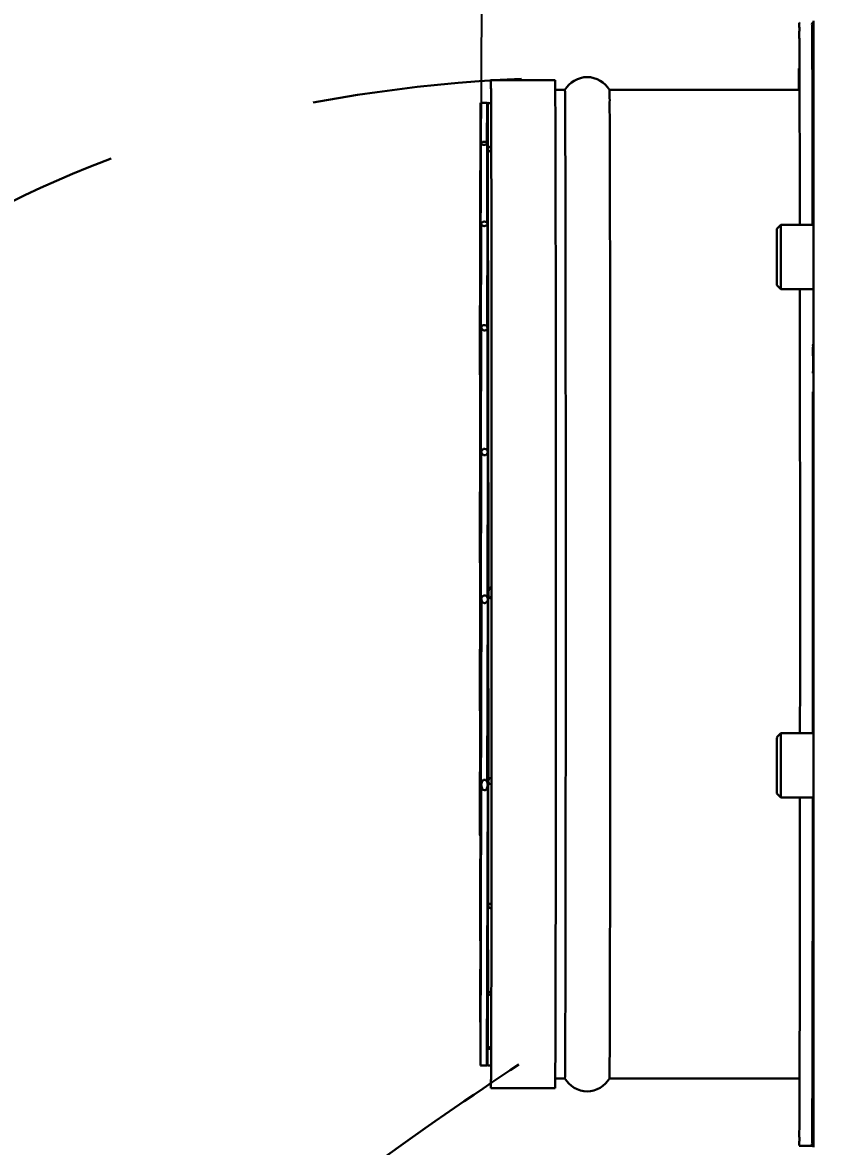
# Model space of a CAD drawing. Header units: millimetres. Extents: x 13935 to 21534, y -198 to 9202.
# Drawn here: x 18019.4 to 18145.1, y 3018.1 to 3193.2 of the extents above; entities that cross this region are included whole.
import ezdxf

# ---------------------------------------------------------------- set-up
doc = ezdxf.new("R2010")
doc.units = ezdxf.units.MM
doc.header["$LTSCALE"] = 326.7
doc.header["$PDMODE"] = 3
doc.header["$PDSIZE"] = 8
doc.linetypes.add('DASHED', pattern=[0.2, 0.1, -0.1])
doc.layers.get('0').update_dxf_attribs({"linetype": 'CONTINUOUS'})
doc.layers.get('Defpoints').update_dxf_attribs({"linetype": 'CONTINUOUS'})
doc.styles.get("Standard").update_dxf_attribs({"font": 'calibri.ttf'})
doc.dimstyles.new('DIMSTYLE_1', dxfattribs={"dimtxt": 40, "dimasz": 35, "dimexe": 0.08, "dimexo": 1, "dimgap": 1, "dimtad": 1, "dimdsep": 46, "dimtxsty": 'Standard', "dimblk": '_FILLED', "dimblk1": '_FILLED', "dimblk2": '_FILLED', "dimcen": 0.09, "dimazin": 2, "dimtp": 0.01, "dimtm": 0.01, "dimtfac": 1, "dimtofl": 0, "dimtmove": 0, "dimatfit": 3, "dimldrblk": '_FILLED', "dimfxl": 1, "dimtolj": 1, "dimarcsym": 0})
doc.dimstyles.new('DIMSTYLE_2', dxfattribs={"dimtxt": 40, "dimasz": 35, "dimexe": 0.08, "dimexo": 1, "dimgap": 1, "dimtad": 1, "dimdec": 0, "dimdsep": 46, "dimtxsty": 'Standard', "dimblk": '_FILLED', "dimblk1": '_FILLED', "dimblk2": '_FILLED', "dimcen": 0.09, "dimazin": 2, "dimtp": 0.01, "dimtm": 0.01, "dimtfac": 1, "dimtdec": 0, "dimtofl": 0, "dimtmove": 0, "dimatfit": 3, "dimldrblk": '_FILLED', "dimfxl": 1, "dimtolj": 1, "dimarcsym": 0})

# ---------------------------------------------------------------- blocks, each defined once
blk = doc.blocks.new('_FILLED')
at = {"color": 0, "linetype": 'ByBlock'}
blk.add_solid([(0, 0), (-1, 0.2143), (-1, -0.2143)], dxfattribs=at)
blk = doc.blocks.new('*D130')
at = {"color": 0, "linetype": 'Continuous', "lineweight": -2}
for p, q in [((18535.44, 3651.48), (18535.44, 3432.52)), ((17987.38, 2968.17), (17987.38, 3432.68)), ((18022.38, 3432.6), (18500.44, 3432.6))]:
    blk.add_line(p, q, dxfattribs=at)
at = {"layer": 'Defpoints', "color": 0}
for p in [(18535.44, 3652.48), (18535.44, 3432.6), (17987.38, 2967.17)]:
    blk.add_point(p, dxfattribs=at)
at = {"color": 0, "linetype": 'ByBlock', "lineweight": -2, "xscale": 35, "yscale": 35, "zscale": 35, "rotation": 180}
blk.add_blockref('_FILLED', (17987.38, 3432.6), dxfattribs=at)
at = {"color": 0, "linetype": 'ByBlock', "lineweight": -2, "xscale": 35, "yscale": 35, "zscale": 35}
blk.add_blockref('_FILLED', (18535.44, 3432.6), dxfattribs=at)
at = {"color": 0, "lineweight": 30, "insert": (18261.41, 3486.93), "char_height": 40, "attachment_point": 2, "line_spacing_factor": 0.9}
blk.add_mtext('\\A1;BVNO-{\\A1;548}', dxfattribs=at)
blk = doc.blocks.new('*D133')
at = {"color": 0, "linetype": 'Continuous', "lineweight": -2}
for p, q in [((18090.83, 3171.8), (18091.26, 3340.07)), ((18126.26, 3339.9), (18501.69, 3338.94)), ((18535.72, 2955.2), (18536.69, 3338.94))]:
    blk.add_line(p, q, dxfattribs=at)
at = {"layer": 'Defpoints', "color": 0}
for p in [(18536.69, 3338.86), (18090.83, 3170.8), (18535.72, 2954.2)]:
    blk.add_point(p, dxfattribs=at)
at = {"color": 0, "linetype": 'ByBlock', "lineweight": -2, "xscale": 35, "yscale": 35, "zscale": 35}
for p, rotation in [((18091.26, 3339.99), 179.8543984352), ((18536.69, 3338.86), 359.8543984351999)]:
    blk.add_blockref('_FILLED', p, dxfattribs=dict(at, rotation=rotation))
at = {"color": 0, "lineweight": 30, "insert": (18278.63, 3393.84), "char_height": 40, "attachment_point": 2, "rotation": 359.8544, "line_spacing_factor": 0.9}
blk.add_mtext('\\A1;\\A1;445', dxfattribs=at)

msp = doc.modelspace()

# ---------------------------------------------------------------- linework, layer by layer
at = {"color": 0, "linetype": 'Continuous', "lineweight": 30}
for p, q in [((18102.32574, 3184.16113), (18092.32576, 3184.16112)), ((18092.36124, 3180.86281), (18092.35703, 3181.61112)), ((18103.86164, 3182.66113), (18102.32574, 3182.66113)), ((18140.3257, 3182.66114), (18110.78984, 3182.66113)), ((18140.28464, 3182.63844), (18140.28484, 3182.83114)), ((18142.3958, 3181.01076), (18142.39369, 3181.78646)), ((18142.55453, 3180.82546), (18142.5539, 3181.58768)), ((18090.61959, 3138.59912), (18090.72647, 3180.65976)), ((18091.71071, 3174.45359), (18091.72648, 3180.65973)), ((18091.83041, 3180.60315), (18091.8374, 3173.44664)), ((18092.36153, 3180.577), (18092.36115, 3180.66415)), ((18092.36142, 3180.82933), (18092.36124, 3180.86281)), ((18092.36163, 3180.78901), (18092.36142, 3180.82933)), ((18142.3957, 3180.66133), (18142.39553, 3180.72455)), ((18142.39597, 3180.9473), (18142.3958, 3181.01076)), ((18092.37851, 3176.66916), (18092.37322, 3178.15494)), ((18092.38633, 3174.10829), (18092.38493, 3174.60112)), ((18090.60772, 3109.21705), (18090.77323, 3174.3471)), ((18091.74171, 3161.9419), (18091.77323, 3174.34564)), ((18091.87635, 3173.44668), (18091.94397, 3104.27466)), ((18092.38737, 3173.73391), (18092.38633, 3174.10829)), ((18092.38846, 3173.33119), (18092.38737, 3173.73391)), ((18092.39847, 3169.14518), (18092.39794, 3169.41686)), ((18142.42306, 3167.63017), (18142.42166, 3168.50286)), ((18142.4231, 3167.49632), (18142.42306, 3167.63017)), ((18142.42421, 3166.89277), (18142.42319, 3167.55001)), ((18142.56351, 3167.49623), (18142.56346, 3167.57022)), ((18142.56409, 3167.733), (18142.56355, 3168.55516)), ((18142.56414, 3167.6579), (18142.56409, 3167.733)), ((18142.56779, 3161.66317), (18142.56414, 3167.6579)), ((18090.6117, 3086.06989), (18090.80415, 3161.79952)), ((18091.76345, 3145.78364), (18091.80415, 3161.79745)), ((18136.85221, 3161.02649), (18136.85144, 3160.99736)), ((18136.85222, 3161.02653), (18137.45222, 3161.62653)), ((18142.55223, 3161.62653), (18137.45223, 3161.62653)), ((18142.56857, 3160.30273), (18142.56779, 3161.66317)), ((18142.57293, 3151.75496), (18142.56857, 3160.30273)), ((18136.85223, 3152.22654), (18137.45222, 3151.62654)), ((18136.85224, 3152.22653), (18136.85303, 3152.25571)), ((18137.45314, 3151.65969), (18137.45224, 3151.62653)), ((18142.55223, 3151.62653), (18137.45224, 3151.62653)), ((18090.62494, 3066.56436), (18090.82581, 3145.6103)), ((18091.77716, 3126.46445), (18091.82581, 3145.60777)), ((18142.48052, 3142.82557), (18142.48167, 3142.95206)), ((18142.48284, 3138.67856), (18142.48169, 3138.55208)), ((18142.45707, 3132.30235), (18142.45529, 3135.61186)), ((18142.57905, 3135.4997), (18142.57903, 3135.61832)), ((18142.57906, 3135.50141), (18142.57903, 3135.61832)), ((18142.57996, 3132.25073), (18142.57906, 3135.50141)), ((18142.45753, 3131.37615), (18142.45707, 3132.30235)), ((18142.45765, 3131.12692), (18142.45753, 3131.37615)), ((18142.57979, 3131.0544), (18142.57975, 3131.29971)), ((18142.58019, 3131.34425), (18142.57996, 3132.25073)), ((18142.58026, 3131.10049), (18142.58019, 3131.34425)), ((18090.64621, 3050.22098), (18090.83944, 3126.25895)), ((18091.78181, 3103.58104), (18091.83944, 3126.25596)), ((18092.44948, 3107.364), (18092.44938, 3109.22036)), ((18092.4495, 3105.20577), (18092.44948, 3107.364)), ((18092.44949, 3104.27061), (18092.4495, 3105.20577)), ((18090.67661, 3037.47028), (18090.84394, 3103.3149)), ((18091.77195, 3074.98529), (18091.84393, 3103.31131)), ((18091.90538, 3103.91212), (18091.93367, 3074.98484)), ((18092.44945, 3103.30314), (18092.44949, 3104.27061)), ((18136.86181, 3081.84228), (18137.4618, 3082.44228)), ((18142.56181, 3082.44229), (18137.46182, 3082.44229)), ((18142.58032, 3080.40054), (18142.5808, 3082.42113)), ((18142.57801, 3072.33973), (18142.58028, 3080.22418)), ((18142.57984, 3080.26779), (18142.5799, 3080.44238)), ((18142.58028, 3080.22418), (18142.58032, 3080.40054)), ((18091.89472, 3074.98485), (18091.91374, 3055.5361)), ((18092.43919, 3074.26734), (18092.43961, 3074.87401)), ((18092.43961, 3074.87401), (18092.43998, 3075.44021)), ((18090.7222, 3030.6964), (18090.83325, 3074.39404)), ((18091.7222, 3030.69624), (18091.83324, 3074.38912)), ((18136.86181, 3073.04229), (18137.46181, 3072.44229)), ((18142.56182, 3072.44229), (18137.46182, 3072.44229)), ((18092.43241, 3065.82128), (18092.43305, 3066.5257)), ((18091.87479, 3055.53609), (18091.88811, 3041.92003)), ((18092.42042, 3055.07878), (18092.4209, 3055.44194)), ((18092.4209, 3055.44194), (18092.42138, 3055.81267)), ((18092.41905, 3054.06684), (18092.42042, 3055.07878)), ((18092.39817, 3041.988), (18092.40192, 3043.77094)), ((18092.40192, 3043.77094), (18092.40252, 3044.0708)), ((18091.84916, 3041.92003), (18091.85749, 3033.4032)), ((18092.39693, 3041.42591), (18092.39755, 3041.70252)), ((18092.39755, 3041.70252), (18092.39817, 3041.988)), ((18091.81855, 3033.40322), (18091.82117, 3030.71919)), ((18092.37247, 3032.95614), (18092.37301, 3033.09602)), ((18092.37301, 3033.09602), (18092.37354, 3033.23634)), ((18092.36227, 3030.64473), (18092.36245, 3030.69375)), ((18142.3919, 3028.88161), (18142.39293, 3029.24416)), ((18142.39293, 3029.24416), (18142.3937, 3029.51718)), ((18142.3937, 3029.51718), (18142.39613, 3030.41212)), ((18142.55277, 3029.16569), (18142.55335, 3029.80646)), ((18142.55334, 3028.97524), (18142.55365, 3029.35088)), ((18142.55365, 3029.35088), (18142.55388, 3029.63034)), ((18142.55388, 3029.63034), (18142.55462, 3030.5267)), ((18103.86171, 3028.66113), (18102.32582, 3028.66113)), ((18140.32576, 3028.66114), (18110.7899, 3028.66113)), ((18142.54998, 3025.08714), (18142.55334, 3028.97524)), ((18102.32581, 3027.16113), (18092.32582, 3027.16112)), ((18142.37992, 3025.19076), (18142.38287, 3026.01784)), ((18142.54325, 3017.97209), (18142.54998, 3025.08714)), ((18142.32576, 3018.16115), (18140.32577, 3018.16114))]:
    msp.add_line(p, q, dxfattribs=at)
for centre, radius, start, end in [((18091.22673, 3194.62287), 13.97453, 270.004964, 270.7923605), ((18092.33301, 3188.13833), 7.56147, 268.1995701, 269.9874976), ((18091.27442, 3174.95787), 0.85679, 265.6020375, 269.9787269), ((18092.3645, 3173.25), 0.58082, 100.9590857, 108.1695539)]:
    msp.add_arc(centre, radius, start, end, dxfattribs=at)
for points, knots in [([(18140.3257, 3193.16093), (18140.38037, 3193.15961), (18140.26706, 3192.81197), (18140.38919, 3192.44618), (18140.3316, 3191.56011), (18140.36827, 3190.4543), (18140.36512, 3188.98786), (18140.38175, 3186.43631), (18140.38617, 3184.36182), (18140.39055, 3182.87953)], [0, 0, 0, 0, 0.015957978, 0.063717631, 0.143123414, 0.253829162, 0.395466506, 0.567499218, 1, 1, 1, 1]), ([(18142.39369, 3181.78646), (18142.38913, 3183.42433), (18142.38127, 3185.71371), (18142.37111, 3188.54315), (18142.35934, 3190.14949), (18142.36002, 3191.41853), (18142.33376, 3192.22597), (18142.35277, 3192.73624), (18142.30362, 3192.93036), (18142.38631, 3193.1594), (18142.32569, 3193.16097)], [0, 0, 0, 0, 0.431970288, 0.604010304, 0.745764926, 0.856613374, 0.93615088, 0.964060178, 0.984008876, 1, 1, 1, 1]), ([(18142.5539, 3181.58768), (18142.55307, 3182.5923), (18142.54973, 3186.53926), (18142.54605, 3190.48622), (18142.54309, 3193.42856)], [0, 0, 0, 0, 0.254530123, 1, 1, 1, 1]), ([(18140.28198, 3185.98854), (18140.25464, 3186.00414), (18140.31925, 3185.76642), (18140.28032, 3185.71196), (18140.28011, 3185.62088)], [0, 0, 0, 0, 0.256846366, 1, 1, 1, 1]), ([(18140.28484, 3182.83114), (18140.28516, 3183.18131), (18140.2833, 3183.88105), (18140.29068, 3184.73213), (18140.27731, 3185.33253), (18140.30098, 3185.67452), (18140.25472, 3185.85325), (18140.30282, 3185.97666), (18140.28198, 3185.98854)], [0, 0, 0, 0, 0.332710957, 0.66605426, 0.804302912, 0.910364032, 0.97720855, 1, 1, 1, 1]), ([(18092.34707, 3182.98736), (18092.34553, 3183.15832), (18092.33319, 3183.44006), (18092.35688, 3183.84207), (18092.30315, 3184.00184), (18092.35018, 3184.16221), (18092.32575, 3184.16086)], [0, 0, 0, 0, 0.436948306, 0.749712195, 0.937460903, 1, 1, 1, 1]), ([(18102.44946, 3107.36401), (18102.44929, 3112.38768), (18102.44747, 3122.22589), (18102.44036, 3136.48979), (18102.42918, 3149.60121), (18102.41635, 3159.57957), (18102.40402, 3166.62289), (18102.3944, 3171.08054), (18102.38458, 3174.92582), (18102.37321, 3178.12098), (18102.36546, 3180.36691), (18102.35437, 3181.81208), (18102.35471, 3182.63978), (18102.33336, 3183.26088), (18102.3634, 3183.76219), (18102.29583, 3183.96193), (18102.35628, 3184.16255), (18102.32574, 3184.16086)], [0, 0, 0, 0, 0.196244032, 0.384318551, 0.557203218, 0.708426709, 0.774113051, 0.832341154, 0.882564612, 0.924311928, 0.957194771, 0.970212414, 0.980901862, 0.98924293, 0.995216747, 0.998804924, 1, 1, 1, 1]), ([(18110.79017, 3182.66085), (18110.12359, 3183.8154), (18107.32643, 3185.50656), (18104.5282, 3183.81593), (18103.86131, 3182.66084)], [0, 0, 0, 0, 0.499883294, 1, 1, 1, 1]), ([(18092.35703, 3181.61112), (18092.35624, 3181.74208), (18092.35336, 3182.20083), (18092.35002, 3182.65958), (18092.34707, 3182.98736)], [0, 0, 0, 0, 0.285475946, 1, 1, 1, 1]), ([(18103.93038, 3042.17733), (18103.94321, 3047.76988), (18103.96217, 3060.51113), (18103.97882, 3081.24285), (18103.98389, 3100.44443), (18103.98233, 3116.46835), (18103.97819, 3128.28159), (18103.9712, 3139.52591), (18103.96157, 3149.91853), (18103.94953, 3159.19807), (18103.93737, 3166.12642), (18103.92619, 3170.94015), (18103.91816, 3173.94869), (18103.90892, 3176.52623), (18103.90203, 3178.66032), (18103.88823, 3180.32712), (18103.89044, 3181.43991), (18103.86978, 3182.06773), (18103.88789, 3182.39607), (18103.84385, 3182.5321), (18103.88194, 3182.66045), (18103.86164, 3182.66103)], [0, 0, 0, 0, 0.119427643, 0.272085952, 0.442720185, 0.529471789, 0.614272249, 0.694988604, 0.769591021, 0.836203609, 0.893151331, 0.917542838, 0.939001976, 0.95739254, 0.97260201, 0.984529467, 0.993105856, 0.996117936, 0.99827199, 0.999566326, 1, 1, 1, 1]), ([(18110.79017, 3182.66074), (18110.83278, 3182.58573), (18110.75362, 3182.22631), (18110.84249, 3181.51165), (18110.80608, 3180.28205), (18110.83465, 3178.60327), (18110.83591, 3176.45792), (18110.85172, 3172.72649), (18110.86321, 3167.03932), (18110.87815, 3159.09687), (18110.8898, 3149.81308), (18110.8995, 3139.42141), (18110.90891, 3124.12411), (18110.91311, 3104.33919), (18110.90698, 3081.19308), (18110.89033, 3060.48762), (18110.87139, 3047.76292), (18110.85857, 3042.17733)], [0, 0, 0, 0, 0.001842154, 0.007115066, 0.015789353, 0.027805568, 0.043094241, 0.061553974, 0.107512797, 0.164528224, 0.231169394, 0.305764131, 0.386440768, 0.557839608, 0.728266623, 0.880720684, 1, 1, 1, 1]), ([(18140.39055, 3182.87953), (18140.39479, 3181.4461), (18140.41296, 3174.43216), (18140.42407, 3167.41821), (18140.43143, 3161.83769)], [0, 0, 0, 0, 0.204369262, 1, 1, 1, 1]), ([(18090.72435, 3180.65983), (18090.71789, 3180.65759), (18091.05438, 3180.65933), (18091.06686, 3180.64834), (18091.22794, 3180.64834)], [0, 0, 0, 0, 0.040749942, 1, 1, 1, 1]), ([(18090.78398, 3180.6611), (18090.76962, 3180.6611), (18090.75009, 3180.65958), (18090.72957, 3180.66164), (18090.72435, 3180.65983)], [0, 0, 0, 0, 0.722452388, 1, 1, 1, 1]), ([(18091.41998, 3180.64968), (18091.49594, 3180.65072), (18091.59623, 3180.6534), (18091.69674, 3180.65616), (18091.72104, 3180.65877)], [0, 0, 0, 0, 0.756522779, 1, 1, 1, 1]), ([(18091.72062, 3180.6607), (18091.71388, 3180.66096), (18091.69509, 3180.66114), (18091.6763, 3180.66116), (18091.66426, 3180.66113)], [0, 0, 0, 0, 0.358871748, 1, 1, 1, 1]), ([(18091.72762, 3180.65978), (18091.72795, 3180.65993), (18091.72344, 3180.66131), (18091.72264, 3180.66063), (18091.72062, 3180.6607)], [0, 0, 0, 0, 0.152419058, 1, 1, 1, 1]), ([(18091.72104, 3180.65877), (18091.7225, 3180.65892), (18091.72468, 3180.65924), (18091.72693, 3180.65948), (18091.72762, 3180.65978)], [0, 0, 0, 0, 0.66001457, 1, 1, 1, 1]), ([(18091.90504, 3180.58998), (18091.88394, 3180.59158), (18091.86507, 3180.59848), (18091.82075, 3180.59573), (18091.82087, 3180.60307)], [0, 0, 0, 0, 0.742506264, 1, 1, 1, 1]), ([(18091.82087, 3180.60307), (18091.82167, 3180.65116), (18092.0969, 3180.57452), (18092.20776, 3180.62436), (18092.32946, 3180.62436)], [0, 0, 0, 0, 0.283297796, 1, 1, 1, 1]), ([(18092.09544, 3180.5806), (18092.05994, 3180.58172), (18091.99644, 3180.58421), (18091.93299, 3180.58786), (18091.90504, 3180.58998)], [0, 0, 0, 0, 0.558919056, 1, 1, 1, 1]), ([(18092.37322, 3178.15494), (18092.3723, 3178.39724), (18092.36885, 3179.27526), (18092.36493, 3180.15328), (18092.36163, 3180.78901)], [0, 0, 0, 0, 0.275951899, 1, 1, 1, 1]), ([(18142.42166, 3168.50286), (18142.41978, 3169.65781), (18142.41263, 3173.80596), (18142.40393, 3177.9541), (18142.39597, 3180.9473)], [0, 0, 0, 0, 0.278424136, 1, 1, 1, 1]), ([(18142.56355, 3168.55516), (18142.56287, 3169.59204), (18142.5601, 3173.68215), (18142.55702, 3177.77225), (18142.55453, 3180.82546)], [0, 0, 0, 0, 0.253510844, 1, 1, 1, 1]), ([(18090.84603, 3174.47294), (18090.82236, 3174.45618), (18090.7825, 3174.42132), (18090.76344, 3174.36969), (18090.76338, 3174.34703)], [0, 0, 0, 0, 0.561485294, 1, 1, 1, 1]), ([(18091.50948, 3174.55665), (18091.47196, 3174.56691), (18091.39338, 3174.58283), (18091.31338, 3174.58851), (18091.27235, 3174.58851)], [0, 0, 0, 0, 0.486727505, 1, 1, 1, 1]), ([(18091.69949, 3174.47297), (18091.67342, 3174.49133), (18091.61158, 3174.52408), (18091.54571, 3174.54674), (18091.50948, 3174.55665)], [0, 0, 0, 0, 0.459099623, 1, 1, 1, 1]), ([(18091.78309, 3174.34555), (18091.78319, 3174.36846), (18091.764, 3174.42086), (18091.72353, 3174.45604), (18091.69949, 3174.47297)], [0, 0, 0, 0, 0.437863793, 1, 1, 1, 1]), ([(18090.76338, 3174.34703), (18090.76306, 3174.23358), (18090.99052, 3174.13561), (18091.14845, 3174.10822), (18091.20872, 3174.10361)], [0, 0, 0, 0, 0.652414393, 1, 1, 1, 1]), ([(18091.27411, 3174.10108), (18091.31539, 3174.10108), (18091.39593, 3174.10704), (18091.47491, 3174.12365), (18091.5126, 3174.13432)], [0, 0, 0, 0, 0.513105351, 1, 1, 1, 1]), ([(18091.5126, 3174.13432), (18091.54898, 3174.14463), (18091.615, 3174.16812), (18091.67676, 3174.20188), (18091.70265, 3174.22074)], [0, 0, 0, 0, 0.541384098, 1, 1, 1, 1]), ([(18091.70265, 3174.22074), (18091.72071, 3174.23389), (18091.7515, 3174.26084), (18091.77274, 3174.29664), (18091.77813, 3174.31397)], [0, 0, 0, 0, 0.551618132, 1, 1, 1, 1]), ([(18091.77813, 3174.31397), (18091.77973, 3174.31913), (18091.7822, 3174.32957), (18091.78307, 3174.34027), (18091.78309, 3174.34555)], [0, 0, 0, 0, 0.505284957, 1, 1, 1, 1]), ([(18091.87409, 3173.44672), (18091.87218, 3173.49368), (18091.90021, 3173.60738), (18091.983, 3173.68895), (18092.03494, 3173.72652)], [0, 0, 0, 0, 0.423004478, 1, 1, 1, 1]), ([(18092.1925, 3173.07339), (18092.13503, 3173.09274), (18091.97803, 3173.1645), (18091.87856, 3173.33688), (18091.87409, 3173.44672)], [0, 0, 0, 0, 0.355490407, 1, 1, 1, 1]), ([(18092.03494, 3173.72652), (18092.05654, 3173.74215), (18092.10421, 3173.77131), (18092.15584, 3173.7928), (18092.18338, 3173.80186)], [0, 0, 0, 0, 0.479020263, 1, 1, 1, 1]), ([(18092.37767, 3173.04254), (18092.34527, 3173.04254), (18092.28237, 3173.04808), (18092.22129, 3173.0637), (18092.1925, 3173.07339)], [0, 0, 0, 0, 0.516120176, 1, 1, 1, 1]), ([(18092.25408, 3173.82023), (18092.2734, 3173.82398), (18092.31361, 3173.82975), (18092.35418, 3173.83161), (18092.37504, 3173.83161)], [0, 0, 0, 0, 0.485533153, 1, 1, 1, 1]), ([(18092.39794, 3169.41686), (18092.39719, 3169.76015), (18092.39426, 3171.06492), (18092.39104, 3172.3697), (18092.38846, 3173.33119)], [0, 0, 0, 0, 0.263098386, 1, 1, 1, 1]), ([(18092.41198, 3161.95901), (18092.41095, 3162.5971), (18092.40691, 3164.99852), (18092.40232, 3167.39994), (18092.39849, 3169.16327)], [0, 0, 0, 0, 0.265711753, 1, 1, 1, 1]), ([(18142.43143, 3161.83738), (18142.43086, 3162.26975), (18142.42859, 3163.95488), (18142.42615, 3165.64001), (18142.42421, 3166.89277)], [0, 0, 0, 0, 0.256575066, 1, 1, 1, 1]), ([(18091.30353, 3162.14358), (18091.25437, 3162.14358), (18091.15667, 3162.13041), (18091.06453, 3162.09618), (18091.02139, 3162.07444)], [0, 0, 0, 0, 0.504434652, 1, 1, 1, 1]), ([(18091.15066, 3161.47228), (18091.17578, 3161.46558), (18091.22682, 3161.45517), (18091.27882, 3161.45139), (18091.30476, 3161.45139)], [0, 0, 0, 0, 0.5004881, 1, 1, 1, 1]), ([(18091.77891, 3161.68941), (18091.78842, 3161.70624), (18091.80341, 3161.74127), (18091.80878, 3161.77909), (18091.80885, 3161.79744)], [0, 0, 0, 0, 0.513059297, 1, 1, 1, 1]), ([(18092.42072, 3155.98129), (18092.42004, 3156.49729), (18092.41735, 3158.48986), (18092.41438, 3160.48243), (18092.41198, 3161.95901)], [0, 0, 0, 0, 0.258959421, 1, 1, 1, 1]), ([(18136.85534, 3152.69084), (18136.85752, 3153.3823), (18136.85712, 3155.02505), (18136.86631, 3157.16927), (18136.84812, 3158.85947), (18136.88292, 3160.08238), (18136.81122, 3160.41838), (18136.88511, 3161.09885), (18136.85221, 3161.02622)], [0, 0, 0, 0, 0.248864186, 0.594401171, 0.756537445, 0.887010414, 0.971303904, 1, 1, 1, 1]), ([(18137.45223, 3161.62621), (18137.46869, 3161.61975), (18137.4317, 3161.52249), (18137.49126, 3161.28874), (18137.45608, 3161.00572), (18137.45657, 3160.80086)], [0, 0, 0, 0, 0.06426857, 0.255386148, 1, 1, 1, 1]), ([(18137.45657, 3160.80086), (18137.45677, 3160.71558), (18137.45763, 3160.31789), (18137.45819, 3159.9202), (18137.45856, 3159.60779)], [0, 0, 0, 0, 0.21444277, 1, 1, 1, 1]), ([(18092.43216, 3145.72457), (18092.43133, 3146.615), (18092.42799, 3150.03391), (18092.42405, 3153.45282), (18092.42072, 3155.98129)], [0, 0, 0, 0, 0.260443108, 1, 1, 1, 1]), ([(18137.45947, 3154.64095), (18137.45921, 3154.26762), (18137.45878, 3153.78438), (18137.45813, 3153.30113), (18137.45796, 3153.19122)], [0, 0, 0, 0, 0.772543904, 1, 1, 1, 1]), ([(18136.85303, 3152.25571), (18136.85331, 3152.27588), (18136.85451, 3152.42092), (18136.85494, 3152.56597), (18136.85534, 3152.69084)], [0, 0, 0, 0, 0.139071417, 1, 1, 1, 1]), ([(18137.45577, 3152.15584), (18137.45558, 3152.09647), (18137.4549, 3151.93109), (18137.45459, 3151.7657), (18137.45314, 3151.65969)], [0, 0, 0, 0, 0.35895683, 1, 1, 1, 1]), ([(18137.45796, 3153.19122), (18137.45781, 3153.09007), (18137.45725, 3152.74494), (18137.45653, 3152.39981), (18137.45577, 3152.15584)], [0, 0, 0, 0, 0.293073571, 1, 1, 1, 1]), ([(18140.44292, 3151.76218), (18140.44819, 3146.36955), (18140.46531, 3123.26079), (18140.46637, 3100.15201), (18140.45869, 3082.43588)], [0, 0, 0, 0, 0.233358922, 1, 1, 1, 1]), ([(18142.57903, 3135.61832), (18142.57863, 3136.97494), (18142.57694, 3142.35382), (18142.5748, 3147.7327), (18142.57293, 3151.75496)], [0, 0, 0, 0, 0.25221284, 1, 1, 1, 1]), ([(18090.85004, 3145.73943), (18090.84416, 3145.7192), (18090.83748, 3145.67655), (18090.84043, 3145.63364), (18090.84388, 3145.61228)], [0, 0, 0, 0, 0.493370585, 1, 1, 1, 1]), ([(18091.1115, 3145.24847), (18091.1445, 3145.22906), (18091.21367, 3145.19751), (18091.28922, 3145.18498), (18091.32623, 3145.18498)], [0, 0, 0, 0, 0.508443841, 1, 1, 1, 1]), ([(18091.80159, 3145.47849), (18091.80746, 3145.49872), (18091.81415, 3145.54136), (18091.8112, 3145.58426), (18091.80776, 3145.6056)], [0, 0, 0, 0, 0.493695008, 1, 1, 1, 1]), ([(18092.438, 3138.69624), (18092.43757, 3139.29343), (18092.4358, 3141.63621), (18092.4338, 3143.97899), (18092.43216, 3145.72457)], [0, 0, 0, 0, 0.254908639, 1, 1, 1, 1]), ([(18142.48167, 3142.95155), (18142.5416, 3143.11214), (18142.41386, 3141.76996), (18142.53745, 3141.04548), (18142.48647, 3139.49502), (18142.48284, 3138.67856)], [0, 0, 0, 0, 0.120347037, 0.42677037, 1, 1, 1, 1]), ([(18092.44513, 3126.33403), (18092.44468, 3127.38708), (18092.44276, 3131.50781), (18092.44025, 3135.62855), (18092.438, 3138.69624)], [0, 0, 0, 0, 0.255548832, 1, 1, 1, 1]), ([(18142.45869, 3082.43659), (18142.46044, 3086.46496), (18142.46549, 3102.69507), (18142.4635, 3118.92518), (18142.45765, 3131.12692)], [0, 0, 0, 0, 0.248203693, 1, 1, 1, 1]), ([(18142.5808, 3082.42113), (18142.58355, 3094.60536), (18142.58431, 3110.83182), (18142.58126, 3127.05827), (18142.58026, 3131.10049)], [0, 0, 0, 0, 0.750886937, 1, 1, 1, 1]), ([(18091.33921, 3126.75628), (18091.28944, 3126.75628), (18091.18764, 3126.73573), (18091.0977, 3126.68597), (18091.05599, 3126.65546)], [0, 0, 0, 0, 0.490615386, 1, 1, 1, 1]), ([(18091.05746, 3125.8572), (18091.09904, 3125.82679), (18091.18864, 3125.77716), (18091.29008, 3125.75665), (18091.33966, 3125.75665)], [0, 0, 0, 0, 0.509544693, 1, 1, 1, 1]), ([(18091.81421, 3126.10031), (18091.82393, 3126.12522), (18091.83881, 3126.17648), (18091.84396, 3126.22963), (18091.84405, 3126.25594)], [0, 0, 0, 0, 0.50396757, 1, 1, 1, 1]), ([(18092.44938, 3109.22036), (18092.44927, 3110.66221), (18092.44861, 3116.36676), (18092.44697, 3122.07132), (18092.44513, 3126.33403)], [0, 0, 0, 0, 0.252753726, 1, 1, 1, 1]), ([(18090.66068, 3108.93905), (18090.63987, 3108.9824), (18090.60818, 3109.0736), (18090.59774, 3109.16954), (18090.59787, 3109.21707)], [0, 0, 0, 0, 0.502921323, 1, 1, 1, 1]), ([(18102.32582, 3027.16139), (18102.3583, 3027.16319), (18102.29373, 3027.36702), (18102.36535, 3027.58681), (18102.33327, 3028.11205), (18102.35574, 3028.77075), (18102.35518, 3029.64456), (18102.36665, 3031.17122), (18102.37452, 3033.54147), (18102.38616, 3036.91181), (18102.39614, 3040.96372), (18102.4059, 3045.65567), (18102.41832, 3053.05231), (18102.43109, 3063.50188), (18102.44193, 3077.18542), (18102.44842, 3091.99362), (18102.44964, 3102.17969), (18102.44946, 3107.36401)], [0, 0, 0, 0, 0.001216734, 0.004850244, 0.010897887, 0.019342723, 0.030160053, 0.043325052, 0.076570832, 0.118740598, 0.169427544, 0.228121335, 0.294247445, 0.446098306, 0.618989316, 0.806080562, 1, 1, 1, 1]), ([(18090.87663, 3103.53943), (18090.86287, 3103.50364), (18090.84196, 3103.4296), (18090.83482, 3103.35302), (18090.8347, 3103.31493)], [0, 0, 0, 0, 0.501673213, 1, 1, 1, 1]), ([(18091.34396, 3103.91157), (18091.30232, 3103.91157), (18091.21733, 3103.89578), (18091.1415, 3103.85594), (18091.106, 3103.83173)], [0, 0, 0, 0, 0.492111441, 1, 1, 1, 1]), ([(18091.10749, 3102.79085), (18091.14276, 3102.76682), (18091.21809, 3102.72726), (18091.30253, 3102.7116), (18091.3439, 3102.7116)], [0, 0, 0, 0, 0.507763859, 1, 1, 1, 1]), ([(18091.3439, 3102.7116), (18091.38529, 3102.7116), (18091.46977, 3102.72727), (18091.54513, 3102.76686), (18091.58041, 3102.79091)], [0, 0, 0, 0, 0.492223803, 1, 1, 1, 1]), ([(18091.58183, 3103.83179), (18091.54634, 3103.85598), (18091.47054, 3103.8958), (18091.38558, 3103.91157), (18091.34396, 3103.91157)], [0, 0, 0, 0, 0.507878929, 1, 1, 1, 1]), ([(18091.77237, 3103.62203), (18091.74896, 3103.66359), (18091.69281, 3103.74135), (18091.62096, 3103.80511), (18091.58183, 3103.83179)], [0, 0, 0, 0, 0.501843352, 1, 1, 1, 1]), ([(18091.85317, 3103.31129), (18091.85331, 3103.36488), (18091.83986, 3103.47328), (18091.79905, 3103.57469), (18091.77237, 3103.62203)], [0, 0, 0, 0, 0.496534172, 1, 1, 1, 1]), ([(18091.81046, 3103.08393), (18091.82447, 3103.12017), (18091.84579, 3103.19513), (18091.85307, 3103.27271), (18091.85317, 3103.31129)], [0, 0, 0, 0, 0.50181559, 1, 1, 1, 1]), ([(18092.12194, 3103.58417), (18092.14021, 3103.5555), (18092.17916, 3103.50181), (18092.22652, 3103.45498), (18092.25178, 3103.43513)], [0, 0, 0, 0, 0.514089772, 1, 1, 1, 1]), ([(18092.25178, 3103.43513), (18092.27917, 3103.4136), (18092.33951, 3103.37712), (18092.40945, 3103.36372), (18092.44394, 3103.36372)], [0, 0, 0, 0, 0.502543377, 1, 1, 1, 1]), ([(18092.44556, 3085.98252), (18092.44614, 3087.40611), (18092.44823, 3093.17965), (18092.44925, 3098.95319), (18092.44945, 3103.30314)], [0, 0, 0, 0, 0.246571999, 1, 1, 1, 1]), ([(18090.66317, 3085.85438), (18090.64497, 3085.88768), (18090.61642, 3085.95779), (18090.6069, 3086.033), (18090.60701, 3086.0699)], [0, 0, 0, 0, 0.506996991, 1, 1, 1, 1]), ([(18092.43998, 3075.44021), (18092.44055, 3076.3025), (18092.44274, 3079.8166), (18092.44448, 3083.3307), (18092.44556, 3085.98252)], [0, 0, 0, 0, 0.245378629, 1, 1, 1, 1]), ([(18136.86457, 3081.48047), (18136.86438, 3081.53286), (18136.8496, 3081.60568), (18136.90037, 3081.89861), (18136.8618, 3081.84232)], [0, 0, 0, 0, 0.434330263, 1, 1, 1, 1]), ([(18137.46182, 3082.44234), (18137.49668, 3082.4431), (18137.41447, 3082.2182), (18137.46457, 3082.13333), (18137.46495, 3082.03113)], [0, 0, 0, 0, 0.254406276, 1, 1, 1, 1]), ([(18137.46495, 3082.03113), (18137.46518, 3081.96777), (18137.46619, 3081.64915), (18137.46681, 3081.33053), (18137.46723, 3081.07528)], [0, 0, 0, 0, 0.198855654, 1, 1, 1, 1]), ([(18136.86182, 3073.04225), (18136.88032, 3073.03198), (18136.83811, 3073.19271), (18136.88026, 3073.30758), (18136.85845, 3073.6555), (18136.87284, 3074.25254), (18136.86519, 3075.24894), (18136.86962, 3076.58097), (18136.86863, 3078.02089), (18136.86799, 3079.66447), (18136.86701, 3080.81023), (18136.86457, 3081.48047)], [0, 0, 0, 0, 0.007522178, 0.030005231, 0.066815279, 0.116839201, 0.2504813, 0.415466707, 0.592712891, 0.761713243, 1, 1, 1, 1]), ([(18137.46723, 3081.07528), (18137.46741, 3080.9708), (18137.46811, 3080.50612), (18137.46858, 3080.04144), (18137.46886, 3079.68123)], [0, 0, 0, 0, 0.224836905, 1, 1, 1, 1]), ([(18091.33382, 3075.20864), (18091.30033, 3075.20864), (18091.23246, 3075.19587), (18091.17233, 3075.16345), (18091.1443, 3075.1442)], [0, 0, 0, 0, 0.496180319, 1, 1, 1, 1]), ([(18091.52432, 3075.14506), (18091.49671, 3075.16447), (18091.43611, 3075.19699), (18091.36783, 3075.20864), (18091.33382, 3075.20864)], [0, 0, 0, 0, 0.498157228, 1, 1, 1, 1]), ([(18091.6731, 3074.9844), (18091.65262, 3075.01577), (18091.60828, 3075.07453), (18091.55364, 3075.12444), (18091.52432, 3075.14506)], [0, 0, 0, 0, 0.511034565, 1, 1, 1, 1]), ([(18091.92412, 3074.98486), (18091.9242, 3074.93617), (18091.93804, 3074.83707), (18091.97862, 3074.74561), (18092.00479, 3074.70305)], [0, 0, 0, 0, 0.493538759, 1, 1, 1, 1]), ([(18092.00479, 3074.70305), (18092.02839, 3074.66464), (18092.0852, 3074.59279), (18092.15641, 3074.53507), (18092.19513, 3074.51085)], [0, 0, 0, 0, 0.496775169, 1, 1, 1, 1]), ([(18092.43405, 3075.53908), (18092.39267, 3075.53908), (18092.30885, 3075.52483), (18092.23283, 3075.48817), (18092.19721, 3075.46576)], [0, 0, 0, 0, 0.495783902, 1, 1, 1, 1]), ([(18137.4684, 3074.69002), (18137.46828, 3074.57227), (18137.4678, 3074.15169), (18137.46716, 3073.73112), (18137.46652, 3073.4283)], [0, 0, 0, 0, 0.279985035, 1, 1, 1, 1]), ([(18091.33263, 3073.56412), (18091.37741, 3073.56412), (18091.46889, 3073.58811), (18091.54323, 3073.64284), (18091.57713, 3073.67421)], [0, 0, 0, 0, 0.492253133, 1, 1, 1, 1]), ([(18092.19513, 3074.51085), (18092.23096, 3074.48843), (18092.30746, 3074.45182), (18092.39167, 3074.43762), (18092.43327, 3074.43762)], [0, 0, 0, 0, 0.503973198, 1, 1, 1, 1]), ([(18092.43305, 3066.5257), (18092.43362, 3067.15714), (18092.43589, 3069.73768), (18092.43786, 3072.31823), (18092.43919, 3074.26734)], [0, 0, 0, 0, 0.244689865, 1, 1, 1, 1]), ([(18136.85907, 3073.40411), (18136.8594, 3073.31431), (18136.8978, 3073.21678), (18136.83487, 3073.0572), (18136.86182, 3073.04225)], [0, 0, 0, 0, 0.744483377, 1, 1, 1, 1]), ([(18137.46652, 3073.4283), (18137.46635, 3073.34682), (18137.46573, 3073.08763), (18137.46501, 3072.82844), (18137.46407, 3072.65072)], [0, 0, 0, 0, 0.314349649, 1, 1, 1, 1]), ([(18137.46407, 3072.65072), (18137.4638, 3072.59872), (18137.43851, 3072.55464), (18137.47931, 3072.44262), (18137.46182, 3072.44224)], [0, 0, 0, 0, 0.748262694, 1, 1, 1, 1]), ([(18140.45325, 3072.33221), (18140.4508, 3068.55883), (18140.44052, 3055.61346), (18140.42481, 3042.66808), (18140.40375, 3033.4961)], [0, 0, 0, 0, 0.291484391, 1, 1, 1, 1]), ([(18142.4038, 3033.52046), (18142.40983, 3036.15011), (18142.43457, 3049.08754), (18142.44656, 3062.02499), (18142.45325, 3072.33277)], [0, 0, 0, 0, 0.203259565, 1, 1, 1, 1]), ([(18142.55462, 3030.5267), (18142.55735, 3033.87652), (18142.56774, 3047.81419), (18142.57454, 3061.75187), (18142.57801, 3072.33973)], [0, 0, 0, 0, 0.240342516, 1, 1, 1, 1]), ([(18090.64341, 3066.56641), (18090.64814, 3066.53715), (18090.66528, 3066.47823), (18090.6934, 3066.42393), (18090.70994, 3066.39751)], [0, 0, 0, 0, 0.487394863, 1, 1, 1, 1]), ([(18092.42138, 3055.81267), (18092.42242, 3056.61204), (18092.42656, 3059.94825), (18092.43005, 3063.28445), (18092.43241, 3065.82128)], [0, 0, 0, 0, 0.239605217, 1, 1, 1, 1]), ([(18092.41428, 3055.92586), (18092.36494, 3055.92586), (18092.2661, 3055.91059), (18092.17443, 3055.87174), (18092.13166, 3055.84736)], [0, 0, 0, 0, 0.500525294, 1, 1, 1, 1]), ([(18092.22835, 3055.18404), (18092.25803, 3055.17354), (18092.31894, 3055.15707), (18092.38186, 3055.15098), (18092.41319, 3055.15098)], [0, 0, 0, 0, 0.501266428, 1, 1, 1, 1]), ([(18090.6416, 3050.22099), (18090.64152, 3050.1951), (18090.65186, 3050.14053), (18090.68032, 3050.09333), (18090.69778, 3050.07115)], [0, 0, 0, 0, 0.478409153, 1, 1, 1, 1]), ([(18092.40252, 3044.0708), (18092.40346, 3044.54037), (18092.40728, 3046.51434), (18092.41066, 3048.48831), (18092.41304, 3049.99271)], [0, 0, 0, 0, 0.237877514, 1, 1, 1, 1]), ([(18092.09641, 3042.13353), (18092.03981, 3042.11265), (18091.93886, 3042.07485), (18091.89595, 3041.96171), (18091.9066, 3041.92156)], [0, 0, 0, 0, 0.592204225, 1, 1, 1, 1]), ([(18092.38877, 3042.18543), (18092.33864, 3042.18543), (18092.23923, 3042.17569), (18092.14257, 3042.15056), (18092.09641, 3042.13353)], [0, 0, 0, 0, 0.504725905, 1, 1, 1, 1]), ([(18092.38665, 3037.30743), (18092.38755, 3037.63051), (18092.39127, 3039.00334), (18092.39458, 3040.37616), (18092.39693, 3041.42591)], [0, 0, 0, 0, 0.235341322, 1, 1, 1, 1]), ([(18103.86171, 3028.66123), (18103.87987, 3028.66071), (18103.8463, 3028.77833), (18103.88567, 3028.89806), (18103.86984, 3029.19432), (18103.8886, 3029.75713), (18103.88713, 3030.75712), (18103.89995, 3032.2546), (18103.90666, 3034.17472), (18103.91928, 3037.52701), (18103.92593, 3040.24028), (18103.93038, 3042.17733)], [0, 0, 0, 0, 0.004032382, 0.016116254, 0.036232988, 0.06433955, 0.144346399, 0.255738017, 0.397884303, 0.570070511, 1, 1, 1, 1]), ([(18110.85857, 3042.17733), (18110.85414, 3040.24793), (18110.84862, 3037.5443), (18110.8336, 3034.20247), (18110.83211, 3032.28439), (18110.80577, 3030.78555), (18110.83855, 3029.68727), (18110.75738, 3029.05045), (18110.8293, 3028.72806), (18110.79023, 3028.66151)], [0, 0, 0, 0, 0.428243296, 0.599987545, 0.741973428, 0.85349494, 0.933926179, 0.9828702, 1, 1, 1, 1]), ([(18090.66738, 3037.47037), (18090.6673, 3037.45063), (18090.67984, 3037.40688), (18090.70949, 3037.37375), (18090.72724, 3037.35807)], [0, 0, 0, 0, 0.454603965, 1, 1, 1, 1]), ([(18092.37354, 3033.23634), (18092.3747, 3033.54473), (18092.3796, 3034.90176), (18092.38373, 3036.25879), (18092.38665, 3037.30743)], [0, 0, 0, 0, 0.22725741, 1, 1, 1, 1]), ([(18091.88312, 3033.44751), (18091.87454, 3033.44139), (18091.86018, 3033.42933), (18091.85282, 3033.41106), (18091.85284, 3033.4032)], [0, 0, 0, 0, 0.572867978, 1, 1, 1, 1]), ([(18091.85284, 3033.4032), (18091.85294, 3033.34306), (18092.09738, 3033.28645), (18092.23912, 3033.26551), (18092.3567, 3033.26551)], [0, 0, 0, 0, 0.338402202, 1, 1, 1, 1]), ([(18092.07511, 3033.51584), (18092.03644, 3033.50779), (18091.97058, 3033.49062), (18091.90648, 3033.4642), (18091.88312, 3033.44751)], [0, 0, 0, 0, 0.579026536, 1, 1, 1, 1]), ([(18092.35828, 3033.54461), (18092.3093, 3033.54461), (18092.21426, 3033.53936), (18092.12015, 3033.52521), (18092.07511, 3033.51584)], [0, 0, 0, 0, 0.515650944, 1, 1, 1, 1]), ([(18092.36246, 3030.68252), (18092.36334, 3030.85487), (18092.36703, 3031.61274), (18092.3702, 3032.37062), (18092.37247, 3032.95614)], [0, 0, 0, 0, 0.227410501, 1, 1, 1, 1]), ([(18140.40375, 3033.4961), (18140.40271, 3033.0413), (18140.39868, 3031.33987), (18140.39417, 3029.63846), (18140.39047, 3028.39184)], [0, 0, 0, 0, 0.267309587, 1, 1, 1, 1]), ([(18090.72087, 3030.69636), (18090.70454, 3030.66515), (18091.01824, 3030.71374), (18091.09091, 3030.67391), (18091.22364, 3030.67391)], [0, 0, 0, 0, 0.209718553, 1, 1, 1, 1]), ([(18091.40859, 3030.67524), (18091.37948, 3030.67479), (18091.31783, 3030.67412), (18091.25618, 3030.67391), (18091.22364, 3030.67391)], [0, 0, 0, 0, 0.472184521, 1, 1, 1, 1]), ([(18091.55392, 3030.67876), (18091.53157, 3030.67797), (18091.48313, 3030.67657), (18091.43468, 3030.67564), (18091.40859, 3030.67524)], [0, 0, 0, 0, 0.461572347, 1, 1, 1, 1]), ([(18091.7236, 3030.69619), (18091.72891, 3030.68602), (18091.62557, 3030.68917), (18091.5995, 3030.68037), (18091.55392, 3030.67876)], [0, 0, 0, 0, 0.200992385, 1, 1, 1, 1]), ([(18092.08372, 3030.70044), (18092.01641, 3030.70193), (18091.95792, 3030.72756), (18091.81168, 3030.69556), (18091.81163, 3030.71927)], [0, 0, 0, 0, 0.739523049, 1, 1, 1, 1]), ([(18092.32212, 3030.69789), (18092.28101, 3030.69789), (18092.20153, 3030.69832), (18092.12207, 3030.69959), (18092.08372, 3030.70044)], [0, 0, 0, 0, 0.5173286, 1, 1, 1, 1]), ([(18092.34743, 3028.36823), (18092.34879, 3028.52156), (18092.35488, 3029.28038), (18092.35917, 3030.03922), (18092.36227, 3030.64473)], [0, 0, 0, 0, 0.202060471, 1, 1, 1, 1]), ([(18092.32583, 3027.16139), (18092.35111, 3027.16279), (18092.30235, 3027.32125), (18092.3577, 3027.49222), (18092.33321, 3027.90161), (18092.34587, 3028.19248), (18092.34743, 3028.36823)], [0, 0, 0, 0, 0.062919481, 0.250671341, 0.563210728, 1, 1, 1, 1]), ([(18103.86137, 3028.66142), (18104.52795, 3027.50686), (18107.32511, 3025.8157), (18110.12334, 3027.50633), (18110.79023, 3028.66142)], [0, 0, 0, 0, 0.499883294, 1, 1, 1, 1]), ([(18140.39047, 3028.39184), (18140.3861, 3026.91683), (18140.38167, 3024.85235), (18140.36509, 3022.31346), (18140.36821, 3020.85356), (18140.33172, 3019.75468), (18140.38896, 3018.86988), (18140.2675, 3018.51189), (18140.38007, 3018.16026), (18140.32576, 3018.16141)], [0, 0, 0, 0, 0.432520784, 0.60457644, 0.74624757, 0.856947256, 0.936325193, 0.984073144, 1, 1, 1, 1]), ([(18142.38287, 3026.01784), (18142.38365, 3026.24334), (18142.38688, 3027.19793), (18142.3898, 3028.15252), (18142.3919, 3028.88161)], [0, 0, 0, 0, 0.236227875, 1, 1, 1, 1]), ([(18142.32576, 3018.16132), (18142.36286, 3018.16047), (18142.28877, 3018.40068), (18142.37093, 3018.64538), (18142.33396, 3019.25065), (18142.35966, 3020.00301), (18142.35889, 3021.00403), (18142.37197, 3022.75124), (18142.37616, 3024.17342), (18142.37992, 3025.19076)], [0, 0, 0, 0, 0.015834281, 0.063307402, 0.142317375, 0.252599458, 0.393879405, 0.565847369, 1, 1, 1, 1])]:
    msp.add_open_spline(points, degree=3, knots=knots, dxfattribs=at)
at = {"color": 0, "linetype": 'DASHED', "lineweight": 30}
for points, knots in [([(18097.08353, 3184.37877), (18025.94192, 3181.17473), (17917.04427, 3105.91157), (17869.39549, 2840.99418), (18009.93759, 2681.22565), (18086.86698, 2586.88909), (18102.55418, 2568.07711)], [0, 0, 0, 0, 0.2188761309, 0.5211809895, 0.9006742963, 0.9967768289, 0.9967768289, 0.9967768289, 0.9967768289]), ([(18096.6901, 3030.85484), (18082.41909, 3021.20427), (18023.48401, 2983.86798), (18047.12658, 2814.00099), (18165.1195, 2685.58757), (18253.67489, 2603.59047), (18256.13307, 2546.26516)], [0, 0, 0, 0, 0.105293538, 0.314407992, 0.773426785, 1, 1, 1, 1])]:
    msp.add_open_spline(points, degree=3, knots=knots, dxfattribs=at)
at = {"color": 0, "linetype": 'Continuous', "lineweight": 30}
for points in [[(18092.38493, 3174.60112), (18092.38293, 3175.29047), (18092.38081, 3175.97982), (18092.37851, 3176.66916)], [(18091.27235, 3174.58851), (18091.12512, 3174.58851), (18090.96618, 3174.55804), (18090.84603, 3174.47294)], [(18090.79945, 3161.79952), (18090.79889, 3161.63951), (18090.99606, 3161.51353), (18091.15066, 3161.47228)], [(18091.02139, 3162.07444), (18090.91621, 3162.02145), (18090.79987, 3161.9173), (18090.79945, 3161.79952)], [(18091.80885, 3161.79744), (18091.80958, 3162.0016), (18091.5077, 3162.14358), (18091.30353, 3162.14358)], [(18091.30476, 3161.45139), (18091.48161, 3161.45139), (18091.69191, 3161.53545), (18091.77891, 3161.68941)], [(18137.45856, 3159.60779), (18137.45917, 3159.09024), (18137.45954, 3158.57269), (18137.45979, 3158.05513)], [(18137.45979, 3158.05513), (18137.46006, 3157.48014), (18137.46015, 3156.90516), (18137.4601, 3156.33017)], [(18137.4601, 3156.33017), (18137.46005, 3155.76709), (18137.45985, 3155.20402), (18137.45947, 3154.64095)], [(18090.84388, 3145.61228), (18090.86786, 3145.46366), (18090.98175, 3145.32482), (18091.1115, 3145.24847)], [(18091.32539, 3146.03134), (18091.13945, 3146.03134), (18090.90195, 3145.91798), (18090.85004, 3145.73943)], [(18091.80776, 3145.6056), (18091.77355, 3145.81731), (18091.53985, 3146.03134), (18091.32539, 3146.03134)], [(18091.32623, 3145.18498), (18091.51245, 3145.18498), (18091.74966, 3145.29965), (18091.80159, 3145.47849)], [(18090.67564, 3138.1947), (18090.63439, 3138.32446), (18090.62026, 3138.46299), (18090.61836, 3138.59913)], [(18090.83483, 3126.25896), (18090.83433, 3126.10585), (18090.93387, 3125.94757), (18091.05746, 3125.8572)], [(18091.05599, 3126.65546), (18090.93384, 3126.56611), (18090.83532, 3126.4103), (18090.83483, 3126.25896)], [(18091.84405, 3126.25594), (18091.84481, 3126.49286), (18091.57613, 3126.75628), (18091.33921, 3126.75628)], [(18091.33966, 3125.75665), (18091.53497, 3125.75665), (18091.74322, 3125.91837), (18091.81421, 3126.10031)], [(18092.0058, 3104.73477), (18091.96151, 3104.5864), (18091.9442, 3104.42952), (18091.94173, 3104.2747)], [(18092.44399, 3105.20677), (18092.22931, 3105.20677), (18092.06721, 3104.94048), (18092.0058, 3104.73477)], [(18090.8347, 3103.31493), (18090.83407, 3103.11799), (18090.94473, 3102.90174), (18091.10749, 3102.79085)], [(18091.106, 3103.83173), (18091.00368, 3103.76195), (18090.92108, 3103.65503), (18090.87663, 3103.53943)], [(18091.58041, 3102.79091), (18091.68302, 3102.86084), (18091.76566, 3102.96811), (18091.81046, 3103.08393)], [(18091.94173, 3104.2747), (18091.93793, 3104.03684), (18091.99407, 3103.78476), (18092.12194, 3103.58417)], [(18137.46886, 3079.68123), (18137.4693, 3079.12653), (18137.46955, 3078.57184), (18137.46965, 3078.01714)], [(18137.46965, 3078.01714), (18137.46975, 3077.44322), (18137.4697, 3076.86929), (18137.46949, 3076.29537)], [(18090.90307, 3074.81987), (18090.85223, 3074.68524), (18090.83485, 3074.53792), (18090.83194, 3074.39404)], [(18091.1443, 3075.1442), (18091.03322, 3075.06795), (18090.95066, 3074.94592), (18090.90307, 3074.81987)], [(18091.83545, 3074.38906), (18091.83997, 3074.5947), (18091.78557, 3074.81218), (18091.6731, 3074.9844)], [(18092.19721, 3075.46576), (18092.04117, 3075.3676), (18091.92384, 3075.1692), (18091.92412, 3074.98486)], [(18137.46949, 3076.29537), (18137.46929, 3075.76026), (18137.46896, 3075.22514), (18137.4684, 3074.69002)], [(18090.83194, 3074.39404), (18090.82541, 3074.07102), (18091.00955, 3073.56412), (18091.33263, 3073.56412)], [(18091.57713, 3073.67421), (18091.76313, 3073.84625), (18091.82989, 3074.13576), (18091.83545, 3074.38906)], [(18092.13166, 3055.84736), (18092.02083, 3055.78422), (18091.90892, 3055.66365), (18091.90908, 3055.5361)], [(18091.90908, 3055.5361), (18091.90929, 3055.37768), (18092.079, 3055.2369), (18092.22835, 3055.18404)], [(18092.41304, 3049.99271), (18092.41519, 3051.35075), (18092.41719, 3052.7088), (18092.41905, 3054.06684)], [(18091.9066, 3041.92156), (18091.94656, 3041.77094), (18092.14368, 3041.68921), (18092.29768, 3041.66547)], [(18142.39613, 3030.41212), (18142.39888, 3031.44824), (18142.40142, 3032.48435), (18142.4038, 3033.52046)]]:
    msp.add_open_spline(points, degree=3, dxfattribs=at)

# ---------------------------------------------------------------- dimensions: what is measured, and where the dimension line sits
dim = msp.add_linear_dim(base=(18535.43526, 3432.59986), p1=(17987.38486, 2967.17384), p2=(18535.43526, 3652.47516), text='BVNO-{\\A1;<>}', dimstyle='DIMSTYLE_2', override={"dimtxsty": 'Standard'}, dxfattribs=at)
dim.commit()
dim.dimension.update_dxf_attribs({"geometry": '*D130', "text_midpoint": (18261.41006, 3432.59986), "dimtype": 160})
dim = msp.add_linear_dim(base=(18536.69394, 3338.85536), p1=(18090.82702, 3170.79949), p2=(18535.71643, 2954.1955), angle=359.8543984, text='\\A1;445', dimstyle='DIMSTYLE_1', override={"dimtxsty": 'Standard'}, dxfattribs=at)
dim.commit()
dim.dimension.update_dxf_attribs({"geometry": '*D133', "text_midpoint": (18278.49615, 3339.51151), "dimtype": 160})

doc.saveas('drawing.dxf')
